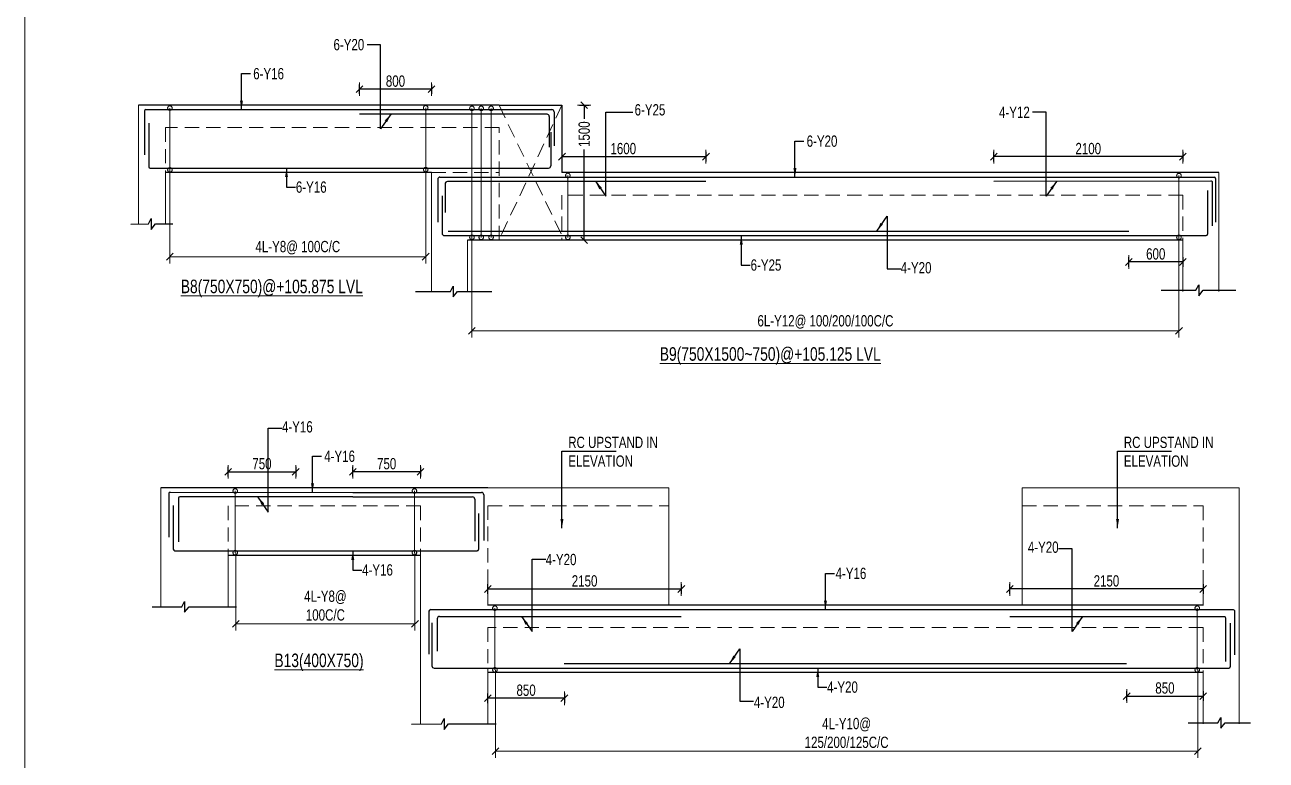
# Model space of a CAD drawing. Header units: millimetres. Extents: x 24879 to 98673, y 1890 to 33226.
# Drawn here: x 24879 to 38675, y 17175 to 25350 of the extents above; entities that cross this region are included whole.
import ezdxf

# ---------------------------------------------------------------- set-up
doc = ezdxf.new("R2010")
doc.units = ezdxf.units.MM
for name, pattern in [('CONTINOUS', [0]), ('CONTINU', [0]), ('HIDDEN', [9.525, 6.35, -3.175])]:
    doc.linetypes.add(name, pattern=pattern)
for name, color, linetype in [('-S-ARROW', 253, 'Continuous'), ('-S-DIM', 3, 'Continuous'), ('-S-MISC', 8, 'Continuous'), ('-STR-BEAM', 4, 'CONTINU'), ('-STR-REINF', 3, 'Continuous'), ('-STR-TEXT', 6, 'Continuous')]:
    doc.layers.add(name, color=color, linetype=linetype)
for name, color, linetype, lineweight in [('-S-STIRUP', 11, 'Continuous', 9), ('-STR-COLUMN', 5, 'HIDDEN', 13), ('-STR-RF-DIM', 252, 'CONTINOUS', 20), ('Elevation-1', 41, 'Continuous', 20), ('SEC TEXT', 9, 'Continuous', 18), ('SLAB LINE', 254, 'HIDDEN', 20)]:
    doc.layers.add(name, color=color, linetype=linetype, lineweight=lineweight)
doc.styles.add('BEAM-LS', font='romans.shx', dxfattribs={"width": 0.8})
doc.styles.add('EL', font='swisscl.ttf')
doc.styles.add('SOBHA', font='swisscl.ttf')
doc.styles.add('sobha.sed', font='swisscl.ttf')
doc.dimstyles.new('S-50', dxfattribs={"dimscale": 50, "dimtxt": 2.5, "dimasz": 1.25, "dimexe": 1, "dimexo": 1, "dimgap": 0.5, "dimtad": 1, "dimdec": 0, "dimrnd": 0.0005, "dimzin": 0, "dimdsep": 46, "dimtxsty": 'EL', "dimblk": 'ARCHTICK', "dimcen": 0.09, "dimdle": 1.5, "dimclrd": 251, "dimclre": 251, "dimclrt": 6, "dimadec": 0, "dimazin": 0, "dimtfac": 1, "dimtdec": 0, "dimtofl": 0, "dimtmove": 0, "dimatfit": 3, "dimfxl": 2, "dimtolj": 1, "dimtzin": 0, "dimlwd": -1, "dimlwe": -1, "dimarcsym": 0})
doc.dimstyles.new('S-DIM50', dxfattribs={"dimscale": 50, "dimtxt": 2.5, "dimasz": 1.2, "dimexe": 1.5, "dimexo": 1, "dimgap": 0.5, "dimtad": 1, "dimdec": 0, "dimdsep": 46, "dimtxsty": 'sobha.sed', "dimblk": 'OBLIQUE', "dimcen": 0, "dimdle": 0.75, "dimclrd": 8, "dimclre": 8, "dimclrt": 6, "dimazin": 2, "dimtfac": 1, "dimtdec": 0, "dimtix": 1, "dimtmove": 2, "dimatfit": 3, "dimfxl": 1, "dimtolj": 1, "dimlwd": -1, "dimlwe": 9, "dimarcsym": 0})
doc.dimstyles.new('STIRUP', dxfattribs={"dimscale": 50, "dimtxt": 2.5, "dimasz": 2.2, "dimexe": 0, "dimexo": 0, "dimgap": 0.5, "dimtad": 0, "dimdec": 0, "dimzin": 0, "dimdsep": 46, "dimtxsty": 'BEAM-LS', "dimblk": 'DOTSMALL', "dimcen": 0.09, "dimclrd": 256, "dimclre": 256, "dimclrt": 256, "dimadec": 5, "dimazin": 0, "dimtfac": 1, "dimtdec": 0, "dimtofl": 0, "dimtmove": 0, "dimatfit": 3, "dimldrblk": 'DOTSMALL', "dimfxl": 0, "dimfxlon": 1, "dimtolj": 1, "dimtzin": 0, "dimlwd": -1, "dimlwe": -1, "dimarcsym": 0})

# ---------------------------------------------------------------- blocks, each defined once
blk = doc.blocks.new('_DotSmall')
at = {"color": 0, "linetype": 'ByBlock', "const_width": 0.5}
blk.add_lwpolyline([(-0.0625, 0, 1), (0.0625, 0, 1)], format="xyb", close=True, dxfattribs=at)
blk = doc.blocks.new('*D107')
at = {"layer": '-S-STIRUP', "ltscale": 100, "transparency": 16777216}
blk.add_line((37706, 22987), (37706, 23674), dxfattribs=at)
at = {"layer": '-S-STIRUP', "linetype": 'CONTINU', "ltscale": 100, "transparency": 16777216, "xscale": 100, "yscale": 100, "zscale": 100}
for p, rotation in [((37706, 23674), 90), ((37706, 22987), 270)]:
    blk.add_blockref('_DotSmall', p, dxfattribs=dict(at, rotation=rotation))
blk = doc.blocks.new('*D108')
at = {"layer": '-S-STIRUP', "ltscale": 100, "transparency": 16777216}
blk.add_line((29848, 22987), (29848, 24421), dxfattribs=at)
at = {"layer": '-S-STIRUP', "linetype": 'CONTINU', "ltscale": 100, "transparency": 16777216, "xscale": 100, "yscale": 100, "zscale": 100}
for p, rotation in [((29848, 24421), 90), ((29848, 22987), 270)]:
    blk.add_blockref('_DotSmall', p, dxfattribs=dict(at, rotation=rotation))
blk = doc.blocks.new('_ArchTick')
at = {"color": 0, "linetype": 'ByBlock', "const_width": 0.15}
blk.add_lwpolyline([(-0.5, -0.5), (0.5, 0.5)], dxfattribs=at)
blk = doc.blocks.new('_Oblique')
at = {"color": 0, "linetype": 'ByBlock', "lineweight": -2}
for p, q in [((-0.5, -0.5), (0.5, 0.5)), ((0, 0.71), (0, -0.71))]:
    blk.add_line(p, q, dxfattribs=at)
blk = doc.blocks.new('*D109')
at = {"layer": '-STR-RF-DIM', "color": 8, "linetype": 'Continuous', "lineweight": 9, "transparency": 16777216}
for p, q in [((29848, 23068), (29848, 21872)), ((37706, 23023), (37706, 21872))]:
    blk.add_line(p, q, dxfattribs=at)
at = {"layer": '-STR-RF-DIM', "color": 8, "linetype": 'Continuous', "transparency": 16777216}
blk.add_line((29847, 21947), (37707, 21947), dxfattribs=at)
at = {"layer": '-STR-RF-DIM', "color": 8, "transparency": 16777216, "xscale": 75, "yscale": 75, "zscale": 75, "rotation": 180}
blk.add_blockref('_Oblique', (29848, 21947), dxfattribs=at)
at = {"layer": '-STR-RF-DIM', "color": 8, "transparency": 16777216, "xscale": 75, "yscale": 75, "zscale": 75}
blk.add_blockref('_Oblique', (37706, 21947), dxfattribs=at)
at = {"layer": '-STR-RF-DIM', "color": 6, "transparency": 16777216, "insert": (33777, 22047), "char_height": 125, "width": 1807.53, "attachment_point": 5, "style": 'sobha.sed'}
blk.add_mtext('\\A1;6L-Y12@ 100/200/100C/C', dxfattribs=at)
blk = doc.blocks.new('*D110')
at = {"layer": '-S-DIM', "color": 8, "linetype": 'Continuous', "transparency": 16777216}
blk.add_line((30848, 23884), (32450, 23884), dxfattribs=at)
at = {"layer": '-S-DIM', "color": 8, "linetype": 'Continuous', "lineweight": 9, "transparency": 16777216}
for p, q in [((30849, 23809), (30849, 23959)), ((32449, 23809), (32449, 23959))]:
    blk.add_line(p, q, dxfattribs=at)
at = {"layer": '-S-DIM', "color": 8, "transparency": 16777216, "xscale": 75, "yscale": 75, "zscale": 75, "rotation": 180}
blk.add_blockref('_Oblique', (30849, 23884), dxfattribs=at)
at = {"layer": '-S-DIM', "color": 8, "transparency": 16777216, "xscale": 75, "yscale": 75, "zscale": 75}
blk.add_blockref('_Oblique', (32449, 23884), dxfattribs=at)
at = {"layer": '-S-DIM', "color": 6, "transparency": 16777216, "insert": (31530, 23973), "char_height": 125, "attachment_point": 5, "style": 'sobha.sed'}
blk.add_mtext('\\A1;1600', dxfattribs=at)
blk = doc.blocks.new('*D111')
at = {"layer": '-S-DIM', "color": 8, "linetype": 'Continuous', "transparency": 16777216}
blk.add_line((37749, 23884), (35647, 23884), dxfattribs=at)
at = {"layer": '-S-DIM', "color": 8, "linetype": 'Continuous', "lineweight": 9, "transparency": 16777216}
for p, q in [((35648, 23809), (35648, 23959)), ((37748, 23809), (37748, 23959))]:
    blk.add_line(p, q, dxfattribs=at)
at = {"layer": '-S-DIM', "color": 8, "transparency": 16777216, "xscale": 75, "yscale": 75, "zscale": 75, "rotation": 180}
blk.add_blockref('_Oblique', (35648, 23884), dxfattribs=at)
at = {"layer": '-S-DIM', "color": 8, "transparency": 16777216, "xscale": 75, "yscale": 75, "zscale": 75}
blk.add_blockref('_Oblique', (37748, 23884), dxfattribs=at)
at = {"layer": '-S-DIM', "color": 6, "transparency": 16777216, "insert": (36698, 23973), "char_height": 125, "attachment_point": 5, "style": 'sobha.sed'}
blk.add_mtext('\\A1;2100', dxfattribs=at)
blk = doc.blocks.new('*D112')
at = {"layer": '-S-DIM', "color": 8, "linetype": 'Continuous', "lineweight": 9, "transparency": 16777216}
for p, q in [((37148, 22788), (37148, 22638)), ((37748, 22788), (37748, 22638))]:
    blk.add_line(p, q, dxfattribs=at)
at = {"layer": '-S-DIM', "color": 8, "linetype": 'Continuous', "transparency": 16777216}
blk.add_line((37749, 22713), (37147, 22713), dxfattribs=at)
at = {"layer": '-S-DIM', "color": 8, "transparency": 16777216, "xscale": 75, "yscale": 75, "zscale": 75, "rotation": 180}
blk.add_blockref('_Oblique', (37148, 22713), dxfattribs=at)
at = {"layer": '-S-DIM', "color": 8, "transparency": 16777216, "xscale": 75, "yscale": 75, "zscale": 75}
blk.add_blockref('_Oblique', (37748, 22713), dxfattribs=at)
at = {"layer": '-S-DIM', "color": 6, "transparency": 16777216, "insert": (37448, 22802), "char_height": 125, "attachment_point": 5, "style": 'sobha.sed'}
blk.add_mtext('\\A1;600', dxfattribs=at)
blk = doc.blocks.new('*D113')
at = {"layer": '-S-STIRUP', "ltscale": 100, "transparency": 16777216}
blk.add_line((29334, 23740), (29334, 24427), dxfattribs=at)
at = {"layer": '-S-STIRUP', "linetype": 'CONTINU', "ltscale": 100, "transparency": 16777216, "xscale": 100, "yscale": 100, "zscale": 100}
for p, rotation in [((29334, 24427), 90), ((29334, 23740), 270)]:
    blk.add_blockref('_DotSmall', p, dxfattribs=dict(at, rotation=rotation))
blk = doc.blocks.new('*D114')
at = {"layer": '-S-STIRUP', "ltscale": 100, "transparency": 16777216}
blk.add_line((26491, 23737), (26491, 24424), dxfattribs=at)
at = {"layer": '-S-STIRUP', "linetype": 'CONTINU', "ltscale": 100, "transparency": 16777216, "xscale": 100, "yscale": 100, "zscale": 100}
for p, rotation in [((26491, 24424), 90), ((26491, 23737), 270)]:
    blk.add_blockref('_DotSmall', p, dxfattribs=dict(at, rotation=rotation))
blk = doc.blocks.new('*D115')
at = {"layer": '-STR-RF-DIM', "color": 8, "linetype": 'Continuous', "lineweight": 9, "transparency": 16777216}
for p, q in [((26491, 23818), (26491, 22697)), ((29334, 23773), (29334, 22697))]:
    blk.add_line(p, q, dxfattribs=at)
at = {"layer": '-STR-RF-DIM', "color": 8, "linetype": 'Continuous', "transparency": 16777216}
blk.add_line((26491, 22772), (29335, 22772), dxfattribs=at)
at = {"layer": '-STR-RF-DIM', "color": 8, "transparency": 16777216, "xscale": 75, "yscale": 75, "zscale": 75, "rotation": 180}
blk.add_blockref('_Oblique', (26491, 22772), dxfattribs=at)
at = {"layer": '-STR-RF-DIM', "color": 8, "transparency": 16777216, "xscale": 75, "yscale": 75, "zscale": 75}
blk.add_blockref('_Oblique', (29334, 22772), dxfattribs=at)
at = {"layer": '-STR-RF-DIM', "color": 6, "transparency": 16777216, "insert": (27913, 22872), "char_height": 125, "width": 1201.25, "attachment_point": 5, "style": 'sobha.sed'}
blk.add_mtext('\\A1;4L-Y8@ 100C/C', dxfattribs=at)
blk = doc.blocks.new('*D116')
at = {"layer": '-S-DIM', "color": 8, "linetype": 'Continuous', "lineweight": 9, "transparency": 16777216}
for p, q in [((28598, 24559), (28598, 24709)), ((29398, 24559), (29398, 24709))]:
    blk.add_line(p, q, dxfattribs=at)
at = {"layer": '-S-DIM', "color": 8, "linetype": 'Continuous', "transparency": 16777216}
blk.add_line((29399, 24634), (28597, 24634), dxfattribs=at)
at = {"layer": '-S-DIM', "color": 8, "transparency": 16777216, "xscale": 75, "yscale": 75, "zscale": 75, "rotation": 180}
blk.add_blockref('_Oblique', (28598, 24634), dxfattribs=at)
at = {"layer": '-S-DIM', "color": 8, "transparency": 16777216, "xscale": 75, "yscale": 75, "zscale": 75}
blk.add_blockref('_Oblique', (29398, 24634), dxfattribs=at)
at = {"layer": '-S-DIM', "color": 6, "transparency": 16777216, "insert": (28998, 24723), "char_height": 125, "attachment_point": 5, "style": 'sobha.sed'}
blk.add_mtext('\\A1;800', dxfattribs=at)
blk = doc.blocks.new('*D78')
at = {"layer": '-S-STIRUP', "ltscale": 100, "transparency": 16777216}
blk.add_line((29951, 22987), (29951, 24421), dxfattribs=at)
at = {"layer": '-S-STIRUP', "linetype": 'CONTINU', "ltscale": 100, "transparency": 16777216, "xscale": 100, "yscale": 100, "zscale": 100}
for p, rotation in [((29951, 24421), 90), ((29951, 22987), 270)]:
    blk.add_blockref('_DotSmall', p, dxfattribs=dict(at, rotation=rotation))
blk = doc.blocks.new('*D79')
at = {"layer": '-S-STIRUP', "ltscale": 100, "transparency": 16777216}
blk.add_line((30061, 22987), (30061, 24421), dxfattribs=at)
at = {"layer": '-S-STIRUP', "linetype": 'CONTINU', "ltscale": 100, "transparency": 16777216, "xscale": 100, "yscale": 100, "zscale": 100}
for p, rotation in [((30061, 24421), 90), ((30061, 22987), 270)]:
    blk.add_blockref('_DotSmall', p, dxfattribs=dict(at, rotation=rotation))
blk = doc.blocks.new('*D80')
at = {"layer": '-S-STIRUP', "ltscale": 100, "transparency": 16777216}
blk.add_line((30914, 22987), (30914, 23675), dxfattribs=at)
at = {"layer": '-S-STIRUP', "linetype": 'CONTINU', "ltscale": 100, "transparency": 16777216, "xscale": 100, "yscale": 100, "zscale": 100}
for p, rotation in [((30914, 23675), 90), ((30914, 22987), 270)]:
    blk.add_blockref('_DotSmall', p, dxfattribs=dict(at, rotation=rotation))
blk = doc.blocks.new('*D81')
at = {"layer": '-S-DIM', "color": 8, "linetype": 'Continuous', "lineweight": 9, "transparency": 16777216}
for p, q in [((31021, 24457), (31171, 24457)), ((31021, 22957), (31171, 22957))]:
    blk.add_line(p, q, dxfattribs=at)
at = {"layer": '-S-DIM', "color": 8, "linetype": 'Continuous', "transparency": 16777216}
for p, q in [((31096, 24457), (31096, 24306)), ((31096, 22956), (31096, 23962))]:
    blk.add_line(p, q, dxfattribs=at)
at = {"layer": '-S-DIM', "color": 8, "transparency": 16777216, "xscale": 75, "yscale": 75, "zscale": 75}
for p, rotation in [((31096, 24457), 90), ((31096, 22957), 270)]:
    blk.add_blockref('_Oblique', p, dxfattribs=dict(at, rotation=rotation))
at = {"layer": '-S-DIM', "color": 6, "transparency": 16777216, "insert": (31096, 24134), "char_height": 125, "attachment_point": 5, "rotation": 90, "style": 'sobha.sed'}
blk.add_mtext('\\A1;1500', dxfattribs=at)
blk = doc.blocks.new('*D96')
at = {"layer": '-S-STIRUP', "ltscale": 100, "transparency": 16777216}
blk.add_line((29209, 19481), (29209, 20168), dxfattribs=at)
at = {"layer": '-S-STIRUP', "linetype": 'CONTINU', "ltscale": 100, "transparency": 16777216, "xscale": 100, "yscale": 100, "zscale": 100}
for p, rotation in [((29209, 20168), 90), ((29209, 19481), 270)]:
    blk.add_blockref('_DotSmall', p, dxfattribs=dict(at, rotation=rotation))
blk = doc.blocks.new('*D97')
at = {"layer": '-S-STIRUP', "ltscale": 100, "transparency": 16777216}
blk.add_line((27217, 19481), (27217, 20168), dxfattribs=at)
at = {"layer": '-S-STIRUP', "linetype": 'CONTINU', "ltscale": 100, "transparency": 16777216, "xscale": 100, "yscale": 100, "zscale": 100}
for p, rotation in [((27217, 20168), 90), ((27217, 19481), 270)]:
    blk.add_blockref('_DotSmall', p, dxfattribs=dict(at, rotation=rotation))
blk = doc.blocks.new('*D98')
at = {"layer": '-STR-RF-DIM', "color": 8, "linetype": 'Continuous', "lineweight": 9, "transparency": 16777216}
for p, q in [((27223, 19481), (27223, 18617)), ((29215, 19481), (29215, 18617))]:
    blk.add_line(p, q, dxfattribs=at)
at = {"layer": '-STR-RF-DIM', "color": 8, "linetype": 'Continuous', "transparency": 16777216}
blk.add_line((27222, 18692), (29216, 18692), dxfattribs=at)
at = {"layer": '-STR-RF-DIM', "color": 8, "transparency": 16777216, "xscale": 75, "yscale": 75, "zscale": 75, "rotation": 180}
blk.add_blockref('_Oblique', (27223, 18692), dxfattribs=at)
at = {"layer": '-STR-RF-DIM', "color": 8, "transparency": 16777216, "xscale": 75, "yscale": 75, "zscale": 75}
blk.add_blockref('_Oblique', (29215, 18692), dxfattribs=at)
at = {"layer": '-STR-RF-DIM', "color": 6, "transparency": 16777216, "insert": (28219, 18893), "char_height": 125, "attachment_point": 5, "style": 'sobha.sed'}
blk.add_mtext('\\A1;4L-Y8@\\P100C/C', dxfattribs=at)
blk = doc.blocks.new('*D99')
at = {"layer": '-S-DIM', "color": 8, "linetype": 'Continuous', "lineweight": 9, "transparency": 16777216}
for p, q in [((27139, 20306), (27139, 20456)), ((27889, 20306), (27889, 20456))]:
    blk.add_line(p, q, dxfattribs=at)
at = {"layer": '-S-DIM', "color": 8, "linetype": 'Continuous', "transparency": 16777216}
blk.add_line((27138, 20381), (27890, 20381), dxfattribs=at)
at = {"layer": '-S-DIM', "color": 8, "transparency": 16777216, "xscale": 75, "yscale": 75, "zscale": 75, "rotation": 180}
blk.add_blockref('_Oblique', (27139, 20381), dxfattribs=at)
at = {"layer": '-S-DIM', "color": 8, "transparency": 16777216, "xscale": 75, "yscale": 75, "zscale": 75}
blk.add_blockref('_Oblique', (27889, 20381), dxfattribs=at)
at = {"layer": '-S-DIM', "color": 6, "transparency": 16777216, "insert": (27514, 20470), "char_height": 125, "attachment_point": 5, "style": 'sobha.sed'}
blk.add_mtext('\\A1;750', dxfattribs=at)
blk = doc.blocks.new('*D100')
at = {"layer": '-S-DIM', "color": 8, "linetype": 'Continuous', "lineweight": 9, "transparency": 16777216}
for p, q in [((28525, 20306), (28525, 20456)), ((29275, 20306), (29275, 20456))]:
    blk.add_line(p, q, dxfattribs=at)
at = {"layer": '-S-DIM', "color": 8, "linetype": 'Continuous', "transparency": 16777216}
blk.add_line((29276, 20381), (28524, 20381), dxfattribs=at)
at = {"layer": '-S-DIM', "color": 8, "transparency": 16777216, "xscale": 75, "yscale": 75, "zscale": 75, "rotation": 180}
blk.add_blockref('_Oblique', (28525, 20381), dxfattribs=at)
at = {"layer": '-S-DIM', "color": 8, "transparency": 16777216, "xscale": 75, "yscale": 75, "zscale": 75}
blk.add_blockref('_Oblique', (29275, 20381), dxfattribs=at)
at = {"layer": '-S-DIM', "color": 6, "transparency": 16777216, "insert": (28900, 20470), "char_height": 125, "attachment_point": 5, "style": 'sobha.sed'}
blk.add_mtext('\\A1;750', dxfattribs=at)
blk = doc.blocks.new('*D117')
at = {"layer": '-S-STIRUP', "ltscale": 100, "transparency": 16777216}
blk.add_line((37909, 18179), (37909, 18865), dxfattribs=at)
at = {"layer": '-S-STIRUP', "linetype": 'CONTINU', "ltscale": 100, "transparency": 16777216, "xscale": 100, "yscale": 100, "zscale": 100}
for p, rotation in [((37909, 18865), 90), ((37909, 18179), 270)]:
    blk.add_blockref('_DotSmall', p, dxfattribs=dict(at, rotation=rotation))
blk = doc.blocks.new('*D118')
at = {"layer": '-S-STIRUP', "ltscale": 100, "transparency": 16777216}
blk.add_line((30103, 18179), (30103, 18865), dxfattribs=at)
at = {"layer": '-S-STIRUP', "linetype": 'CONTINU', "ltscale": 100, "transparency": 16777216, "xscale": 100, "yscale": 100, "zscale": 100}
for p, rotation in [((30103, 18865), 90), ((30103, 18179), 270)]:
    blk.add_blockref('_DotSmall', p, dxfattribs=dict(at, rotation=rotation))
blk = doc.blocks.new('*D119')
at = {"layer": '-STR-RF-DIM', "color": 8, "linetype": 'Continuous', "lineweight": 9, "transparency": 16777216}
for p, q in [((30109, 18178), (30109, 17201)), ((37915, 18179), (37915, 17201))]:
    blk.add_line(p, q, dxfattribs=at)
at = {"layer": '-STR-RF-DIM', "color": 8, "linetype": 'Continuous', "transparency": 16777216}
blk.add_line((30108, 17276), (37916, 17276), dxfattribs=at)
at = {"layer": '-STR-RF-DIM', "color": 8, "transparency": 16777216, "xscale": 75, "yscale": 75, "zscale": 75, "rotation": 180}
blk.add_blockref('_Oblique', (30109, 17276), dxfattribs=at)
at = {"layer": '-STR-RF-DIM', "color": 8, "transparency": 16777216, "xscale": 75, "yscale": 75, "zscale": 75}
blk.add_blockref('_Oblique', (37915, 17276), dxfattribs=at)
at = {"layer": '-STR-RF-DIM', "color": 6, "transparency": 16777216, "insert": (34012, 17477), "char_height": 125, "attachment_point": 5, "style": 'sobha.sed'}
blk.add_mtext('\\A1;4L-Y10@\\P125/200/125C/C', dxfattribs=at)
blk = doc.blocks.new('*D120')
at = {"layer": '-S-DIM', "color": 8, "linetype": 'Continuous', "transparency": 16777216}
blk.add_line((30024, 19078), (32176, 19078), dxfattribs=at)
at = {"layer": '-S-DIM', "color": 8, "linetype": 'Continuous', "lineweight": 9, "transparency": 16777216}
for p, q in [((30025, 19003), (30025, 19153)), ((32175, 19003), (32175, 19153))]:
    blk.add_line(p, q, dxfattribs=at)
at = {"layer": '-S-DIM', "color": 8, "transparency": 16777216, "xscale": 75, "yscale": 75, "zscale": 75, "rotation": 180}
blk.add_blockref('_Oblique', (30025, 19078), dxfattribs=at)
at = {"layer": '-S-DIM', "color": 8, "transparency": 16777216, "xscale": 75, "yscale": 75, "zscale": 75}
blk.add_blockref('_Oblique', (32175, 19078), dxfattribs=at)
at = {"layer": '-S-DIM', "color": 6, "transparency": 16777216, "insert": (31100, 19167), "char_height": 125, "attachment_point": 5, "style": 'sobha.sed'}
blk.add_mtext('\\A1;2150', dxfattribs=at)
blk = doc.blocks.new('*D121')
at = {"layer": '-S-DIM', "color": 8, "linetype": 'Continuous', "lineweight": 9, "transparency": 16777216}
for p, q in [((37125, 17963), (37125, 17813)), ((37975, 17963), (37975, 17813))]:
    blk.add_line(p, q, dxfattribs=at)
at = {"layer": '-S-DIM', "color": 8, "linetype": 'Continuous', "transparency": 16777216}
blk.add_line((37124, 17888), (37975, 17888), dxfattribs=at)
at = {"layer": '-S-DIM', "color": 8, "transparency": 16777216, "xscale": 75, "yscale": 75, "zscale": 75, "rotation": 180}
blk.add_blockref('_Oblique', (37125, 17888), dxfattribs=at)
at = {"layer": '-S-DIM', "color": 8, "transparency": 16777216, "xscale": 75, "yscale": 75, "zscale": 75}
blk.add_blockref('_Oblique', (37975, 17888), dxfattribs=at)
at = {"layer": '-S-DIM', "color": 6, "transparency": 16777216, "insert": (37550, 17977), "char_height": 125, "attachment_point": 5, "style": 'sobha.sed'}
blk.add_mtext('\\A1;850', dxfattribs=at)
blk = doc.blocks.new('*D122')
at = {"layer": '-S-DIM', "color": 8, "linetype": 'Continuous', "transparency": 16777216}
blk.add_line((37975, 19078), (35824, 19078), dxfattribs=at)
at = {"layer": '-S-DIM', "color": 8, "linetype": 'Continuous', "lineweight": 9, "transparency": 16777216}
for p, q in [((35825, 19003), (35825, 19153)), ((37975, 19003), (37975, 19153))]:
    blk.add_line(p, q, dxfattribs=at)
at = {"layer": '-S-DIM', "color": 8, "transparency": 16777216, "xscale": 75, "yscale": 75, "zscale": 75, "rotation": 180}
blk.add_blockref('_Oblique', (35825, 19078), dxfattribs=at)
at = {"layer": '-S-DIM', "color": 8, "transparency": 16777216, "xscale": 75, "yscale": 75, "zscale": 75}
blk.add_blockref('_Oblique', (37975, 19078), dxfattribs=at)
at = {"layer": '-S-DIM', "color": 6, "transparency": 16777216, "insert": (36900, 19167), "char_height": 125, "attachment_point": 5, "style": 'sobha.sed'}
blk.add_mtext('\\A1;2150', dxfattribs=at)
blk = doc.blocks.new('*D123')
at = {"layer": '-S-DIM', "color": 8, "linetype": 'Continuous', "lineweight": 9, "transparency": 16777216}
for p, q in [((30025, 17938), (30025, 17788)), ((30875, 17938), (30875, 17788))]:
    blk.add_line(p, q, dxfattribs=at)
at = {"layer": '-S-DIM', "color": 8, "linetype": 'Continuous', "transparency": 16777216}
blk.add_line((30876, 17863), (30024, 17863), dxfattribs=at)
at = {"layer": '-S-DIM', "color": 8, "transparency": 16777216, "xscale": 75, "yscale": 75, "zscale": 75, "rotation": 180}
blk.add_blockref('_Oblique', (30025, 17863), dxfattribs=at)
at = {"layer": '-S-DIM', "color": 8, "transparency": 16777216, "xscale": 75, "yscale": 75, "zscale": 75}
blk.add_blockref('_Oblique', (30875, 17863), dxfattribs=at)
at = {"layer": '-S-DIM', "color": 6, "transparency": 16777216, "insert": (30450, 17952), "char_height": 125, "attachment_point": 5, "style": 'sobha.sed'}
blk.add_mtext('\\A1;850', dxfattribs=at)
blk = doc.blocks.new('A$Ccd2fb86f')
at = {"layer": 'Elevation-1', "color": 6, "ltscale": 20}
blk.add_lwpolyline([(0, 545.01), (670.34, 545.01), (670.34, 0), (0, 0)], close=True, dxfattribs=at)

msp = doc.modelspace()

# ---------------------------------------------------------------- linework, layer by layer
at = {"layer": '-S-MISC', "linetype": 'ByBlock', "ltscale": 1000, "elevation": 0}
for points in [[(26057.9, 23134.9), (26252, 23135.8), (26282.8, 23195.5), (26282.8, 23075.3), (26332.7, 23135.8), (26521.9, 23135.8)], [(29220.2, 22384), (29608.4, 22385.8), (29639.3, 22445.5), (29639.3, 22325.3), (29689.1, 22385.8), (30067.5, 22385.8)], [(37508.7, 22398.4), (37894.3, 22399), (37925.2, 22458.6), (37925.2, 22338.5), (37975, 22399), (38338.1, 22399)], [(26292.1, 18879.7), (26622.7, 18880.3), (26653.6, 18939.9), (26653.6, 18819.8), (26703.5, 18880.3), (27229.7, 18880.3)], [(29177.8, 17577), (29508.4, 17577.6), (29539.3, 17637.2), (29539.3, 17517.1), (29589.2, 17577.6), (30115.4, 17577.6)], [(37808.2, 17590.1), (38138.8, 17590.7), (38169.7, 17650.4), (38169.7, 17530.2), (38219.5, 17590.7), (38499.9, 17590.7)]]:
    msp.add_lwpolyline(points, dxfattribs=at)
at = {"layer": '-STR-BEAM'}
for p, q in [((30148.8, 24456.7, 0), (26141.8, 24456.7, 0)), ((30148.8, 24456.7, 0), (30848.8, 24456.7, 0)), ((30848.8, 24456.7, 0), (30848.8, 23706.7, 0)), ((30848.8, 23747.4, 0), (30848.8, 23706.7, 0)), ((29397.9, 23706.7, 0), (26441.4, 23706.7, 0)), ((29397.9, 23706.7, 0), (29197.9, 23706.7, 0)), ((38147.9, 23706.7, 0), (30848.8, 23706.7, 0)), ((37747.9, 22956.7, 0), (29797.9, 22956.7, 0)), ((30024.8, 20201.2, 0), (26389.1, 20201.2, 0)), ((29274.8, 19451.2, 0), (27139.1, 19451.2, 0)), ((32236.8, 18898.5, 0), (30024.8, 18898.5, 0)), ((36162.8, 18898.5, 0), (32236.8, 18898.5, 0)), ((37974.6, 18898.5, 0), (36162.8, 18898.5, 0)), ((37974.6, 18151.2, 0), (30024.8, 18151.2, 0))]:
    msp.add_line(p, q, dxfattribs=at)
at = {"layer": '-STR-COLUMN', "linetype": 'Continuous', "ltscale": 10}
for p, q in [((26141.8, 24456.7, 0), (26141.8, 23135.8, 0)), ((26441.4, 23706.7, 0), (26441.4, 23135.8, 0)), ((29397.9, 23706.7, 0), (29397.9, 22385.8, 0)), ((38147.9, 22385.8, 0), (38147.9, 23706.7, 0)), ((29797.9, 22956.7, 0), (29797.9, 22385.8, 0)), ((37747.9, 22956.7, 0), (37747.9, 22385.8, 0)), ((30024.8, 20201.2, 0), (32035.8, 20201.2, 0)), ((32035.8, 18898.5, 0), (32035.8, 20201.2, 0)), ((35963.6, 18898.5, 0), (35963.6, 20201.2, 0)), ((35963.6, 20201.2, 0), (38374.8, 20201.2, 0)), ((38374.8, 18898.5, 0), (38374.8, 20201.2, 0)), ((38374.8, 20201.2, 0), (38374.8, 18898.5, 0)), ((26389.1, 18883, 0), (26389.1, 19453.9, 0)), ((27139.1, 18880.3, 0), (27139.1, 19451.2, 0)), ((29274.8, 18880.3, 0), (29274.8, 19451.2, 0)), ((38374.8, 17577.6, 0), (38374.8, 18898.5, 0)), ((30024.8, 17577.6, 0), (30024.8, 18148.5, 0)), ((37974.6, 17577.6, 0), (37974.6, 18148.5, 0))]:
    msp.add_line(p, q, dxfattribs=at)
at = {"layer": '-STR-COLUMN', "linetype": 'Continuous', "ltscale": 10, "elevation": 0}
for points in [[(26389.1, 19453.9), (26389.1, 20201.2)], [(29274.8, 17574.5), (29274.8, 18880.3)], [(37974.6, 18895.8), (37974.6, 18898.5)]]:
    msp.add_lwpolyline(points, dxfattribs=at)
at = {"layer": '-STR-REINF', "ltscale": 10}
for p, q in [((26207.5, 24391.7, 0), (26207.5, 23906.1, 0)), ((26222.5, 24406.7, 0), (29463.6, 24406.7, 0)), ((30682.7, 24356.3, 0), (28597.9, 24356.3, 0)), ((29463.6, 24406.7, 0), (30735.9, 24406.7, 0)), ((30707.7, 24331.3, 0), (30707.7, 23990.1, 0)), ((30760.9, 24381.7, 0), (30760.9, 24002.5, 0)), ((26257.5, 24257.4, 0), (26257.5, 23771.7, 0)), ((30724.3, 24157, 0), (30724.3, 23781.7, 0)), ((26272.5, 23756.7, 0), (30699.3, 23756.7, 0)), ((29467.2, 23631.7, 0), (29467.2, 23156.6, 0)), ((29492.2, 23656.7, 0), (32449.3, 23656.7, 0)), ((32449.3, 23606.3, 0), (29574.9, 23606.3, 0)), ((32449.3, 23656.7, 0), (38097.9, 23656.7, 0)), ((35647.5, 23609.7, 0), (38059.5, 23616.3, 0)), ((38112.8, 23641.7, 0), (38112.8, 23156.1, 0)), ((29549.9, 23581.3, 0), (29549.9, 23264.3, 0)), ((38022.3, 23507.4, 0), (38022.3, 23021.7, 0)), ((29515.5, 23447.2, 0), (29515.5, 23031.7, 0)), ((29584.6, 23056.6, 0), (37147.9, 23056.6, 0)), ((29540.5, 23006.7, 0), (38007.3, 23006.7, 0)), ((28524.9, 20152.3, 0), (29954.2, 20151.2, 0)), ((26478.7, 20138.9, 0), (26478.7, 19653.2, 0)), ((26584.8, 20088.9, 0), (26584.8, 19603.2, 0)), ((28524.9, 20101.2, 0), (29853.8, 20101.2, 0)), ((29878.8, 20076.2, 0), (29878.8, 19610.7, 0)), ((29979.2, 20126.2), (29979.2, 19618.7)), ((26528.7, 20004.6, 0), (26528.7, 19518.9, 0)), ((29920.5, 19917.7), (29920.5, 19518.1)), ((26543.7, 19503.9, 0), (27023.6, 19503.9, 0)), ((27023.6, 19503.9, 0), (29905.5, 19503.1, 0)), ((29367.1, 18823.5), (29367.1, 18353.5)), ((29392.1, 18848.5, 0), (32180.9, 18848.5, 0)), ((29488.1, 18772.6, 0), (32175, 18772.6, 0)), ((29403.8, 18701.9), (29403.8, 18224.2)), ((29463.1, 18747.6), (29463.1, 18387.2)), ((38274.3, 18699.1, 0), (38274.3, 18213.5, 0)), ((30874.8, 18248.4, 0), (37124.6, 18248.4, 0)), ((29428.8, 18199.2, 0), (38259.3, 18198.5, 0))]:
    msp.add_line(p, q, dxfattribs=at)
at = {"layer": '-STR-REINF', "ltscale": 10, "elevation": 0}
for points in [[(38059.4, 23616.3, -0.4142136), (38074.4, 23601.3), (38074.4, 23115.6)], [(35824.7, 18772.6), (38207.3, 18772.6, -0.4142136), (38222.3, 18757.6), (38222.3, 18272)], [(38309.8, 18848.5, -0.4142136), (38324.8, 18833.5), (38324.8, 18347.8)]]:
    msp.add_lwpolyline(points, format="xyb", dxfattribs=at)
at = {"layer": '-STR-REINF', "ltscale": 10}
for points in [[(26492.5, 20153.9, 0), (28524.9, 20152.3, 0)], [(28524.9, 20101.2, 0), (26973.6, 20103.9, 0), (26599.8, 20103.9, 0)], [(32180.9, 18848.5, 0), (35826.7, 18848.5, 0)], [(35826.7, 18848.5, 0), (38309.9, 18848.5, 0)]]:
    msp.add_polyline3d(points, dxfattribs=at)
for centre, radius, start, end in [((26222.5, 24391.7, 0), 15, 90, 180), ((26272.5, 23771.7, 0), 15, 180, 270), ((29574.9, 23581.3, 0), 25, 90, 180), ((38097.8, 23641.7, 0), 15, 0, 90), ((38007.3, 23021.7, 0), 15, 270, 0), ((26493.7, 20138.9, 0), 15, 90, 180), ((26599.8, 20088.9, 0), 15, 90, 180), ((26543.7, 19518.9, 0), 15, 180, 270), ((29392.1, 18823.5, 0), 25, 90, 180), ((29428.8, 18224.2, 0), 25, 180, 269.99504), ((38259.3, 18213.5, 0), 15, 270, 0)]:
    msp.add_arc(centre, radius, start, end, dxfattribs=at)
at = {"layer": '-STR-REINF', "ltscale": 10, "extrusion": (7.68583e-09, 0, 1)}
msp.add_arc((30682.7, 24331.3, 0), 25, 0, 90, dxfattribs=at)
at = {"layer": '-STR-REINF', "ltscale": 10, "extrusion": (1.56964e-09, 0, 1)}
msp.add_arc((30735.9, 24381.7, 0), 25, 0, 90, dxfattribs=at)
at = {"layer": '-STR-REINF', "ltscale": 10, "extrusion": (-1.31188e-09, -1.76792e-08, 1)}
msp.add_arc((30699.3, 23781.7, 0), 25, 270, 0, dxfattribs=at)
at = {"layer": '-STR-REINF', "ltscale": 10, "extrusion": (-4.20208e-07, 0, 1)}
msp.add_arc((29492.2, 23631.7, 0), 25, 90, 180, dxfattribs=at)
at = {"layer": '-STR-REINF', "ltscale": 10, "extrusion": (3.41605e-08, 0, 1)}
msp.add_arc((29540.5, 23031.7, 0), 25, 180, 270, dxfattribs=at)
at = {"layer": '-STR-REINF', "ltscale": 10, "extrusion": (-1.61385e-08, 0, 1)}
msp.add_arc((29954.2, 20126.2, 0), 25, 0, 89.95721, dxfattribs=at)
at = {"layer": '-STR-REINF', "ltscale": 10, "extrusion": (1.2765e-07, 0, 1)}
msp.add_arc((29853.8, 20076.2, 0), 25, 0, 90, dxfattribs=at)
at = {"layer": '-STR-REINF', "ltscale": 10, "extrusion": (-2.31246e-09, 0, 1)}
msp.add_arc((29905.5, 19518.1, 0), 15, 269.98453, 0, dxfattribs=at)
at = {"layer": '-STR-REINF', "ltscale": 10, "extrusion": (2.1591e-09, 0, 1)}
msp.add_arc((29488.1, 18747.6, 0), 25, 90, 180, dxfattribs=at)
at = {"layer": 'SLAB LINE', "linetype": 'HIDDEN', "ltscale": 25}
for p, q in [((30148.8, 24506.7, 0), (30148.8, 24506.7, 0)), ((30148.8, 24456.7, 0), (30848.8, 23006.7, 0)), ((30848.8, 24456.7, 0), (30148.8, 22956.7, 0)), ((30148.8, 24206.7, 0), (26441.4, 24206.7, 0)), ((26441.4, 24206.7, 0), (26441.4, 23706.7, 0)), ((30148.8, 22956.7, 0), (30148.8, 24206.7, 0)), ((37747.9, 23456.7, 0), (30848.8, 23456.7, 0)), ((30848.8, 23456.7, 0), (30848.8, 22956.7, 0)), ((37747.9, 23456.7, 0), (37747.9, 22956.7, 0)), ((30848.8, 22956.7, 0), (30148.8, 22956.7, 0)), ((29274.8, 20001.2, 0), (27139.1, 20001.2, 0)), ((27139.1, 20001.2, 0), (27139.1, 19451.2, 0)), ((29274.8, 20001.2, 0), (29274.8, 19451.2, 0)), ((30024.8, 18895.8, 0), (30024.8, 20001.2, 0)), ((30024.8, 18898.5, 0), (30024.8, 20001.2, 0)), ((30024.8, 20001.2, 0), (32035.8, 20001.2, 0)), ((35963.6, 20001.2, 0), (37974.6, 20001.2, 0)), ((37974.6, 20001.2, 0), (37974.6, 18898.5, 0)), ((37974.6, 18648.5, 0), (30024.8, 18648.5, 0)), ((30024.8, 18648.5, 0), (30024.8, 18148.5, 0)), ((37974.6, 18648.5, 0), (37974.6, 18148.5, 0)), ((30024.8, 18199.2, 0), (30024.8, 18148.5, 0))]:
    msp.add_line(p, q, dxfattribs=at)
at = {"layer": 'SLAB LINE', "linetype": 'HIDDEN', "ltscale": 25, "elevation": 0}
msp.add_lwpolyline([(29397.9, 23706.7), (30148.8, 23706.7)], dxfattribs=at)

# ---------------------------------------------------------------- block references
at = {"layer": 'Elevation-1', "color": 6, "ltscale": 20, "xscale": 50, "yscale": 50, "zscale": 50}
msp.add_blockref('A$Ccd2fb86f', (24878.6, 5533.7), dxfattribs=at)

# ---------------------------------------------------------------- texts
at = {"layer": '-STR-TEXT', "color": 6, "char_height": 125, "style": 'SOBHA'}
for s, insert, attachment_point in [('\\A1;6-Y20', (28651.2, 25064.8, 178586.6), 9), ('\\A1;6-Y16', (27417.1, 24869.2, 0), 1), ('\\A1;6-Y25', (31655.7, 24340.7, 178586.6), 7), ('\\A1;4-Y12', (36048, 24314.8, 178586.6), 9), ('\\A1;6-Y20', (33568, 24119.2, 0), 1), ('\\A1;4-Y16', (28206.3, 20616.4, 0), 1), ('\\A1;4-Y16', (33889.3, 19313.7, 0), 1)]:
    msp.add_mtext(s, dxfattribs=dict(at, insert=insert, attachment_point=attachment_point))
for s, insert, width, attachment_point in [('\\A1;6-Y16', (27891, 23481.4, 0), 281.386, 7), ('\\A1;6-Y25', (32945.3, 22614.9, 0), 281.386, 7), ('\\A1;4-Y20', (34613.3, 22585, 178586.6), 281.386, 7), ('\\A1;4-Y16', (27736.2, 20943.1, 178586.6), 281.386, 1), ('\\A1;RC UPSTAND IN ELEVATION', (30918.1, 20435.3, 0), 1346.519, 7), ('\\A1;RC UPSTAND IN ELEVATION', (37093.3, 20435.3, 0), 1346.519, 7), ('\\A1;4-Y20', (36368.5, 19605.1, 178586.6), 281.386, 3), ('\\A1;4-Y20', (30667.5, 19468.2, 0), 184.726, 1), ('\\A1;4-Y16', (28627.4, 19225.9, 0), 281.386, 7), ('\\A1;4-Y20', (33795.7, 17923.2, 0), 281.386, 7), ('\\A1;4-Y20', (32981.6, 17753.8, 178586.6), 281.386, 7)]:
    msp.add_mtext(s, dxfattribs=dict(at, insert=insert, width=width, attachment_point=attachment_point))
at = {"layer": 'SEC TEXT', "color": 1, "linetype": 'ByBlock', "style": 'sobha.sed'}
for s, p in [('%%UB8(750X750)@+105.875 LVL', (26611.6, 22366.4, 0)), ('%%UB9(750X1500~750)@+105.125 LVL', (31935.5, 21615.7, 0)), ('%%UB13(400X750)', (27652.2, 18209.9, 0))]:
    msp.add_text(s, height=150, rotation=359.98928, dxfattribs=at).set_placement(p)

# ---------------------------------------------------------------- dimensions: what is measured, and where the dimension line sits
at = {"layer": '-S-DIM'}
for base, p1, p2, picture, middle in [((28597.9, 24633.7, 0), (29397.9, 24456.7, 0), (28597.9, 24356.3, 0), '*D116', (28997.9, 24722.7, 0)), ((35648, 23883.7, 0), (37747.9, 23706.7, 0), (35648, 23593.2, 0), '*D111', (36697.9, 23972.7, 0)), ((37974.6, 17888.4, 0), (37124.6, 18248.4, 0), (37974.6, 18148.5, 0), '*D121', (37549.6, 17977.4, 0))]:
    dim = msp.add_linear_dim(base=base, p1=p1, p2=p2, angle=180, dimstyle='S-DIM50', override={"dimscale": 1, "dimtxt": 125, "dimasz": 75, "dimexe": 75, "dimexo": 0, "dimgap": 25, "dimblk1": 'Oblique', "dimblk2": 'Oblique', "dimsah": 1, "dimcen": 4.5, "dimfxl": 75, "dimfxlon": 1}, dxfattribs=at)
    dim.commit()
    dim.dimension.update_dxf_attribs({"geometry": picture, "text_midpoint": middle})
dim = msp.add_linear_dim(base=(31095.9, 22956.7), p1=(30848.8, 24456.7, 0), p2=(30848.8, 22956.7, 0), angle=90, dimstyle='S-DIM50', override={"dimscale": 1, "dimtxt": 125, "dimasz": 75, "dimexe": 75, "dimexo": 0, "dimgap": 25, "dimblk1": 'Oblique', "dimblk2": 'Oblique', "dimsah": 1, "dimcen": 4.5, "dimfxl": 75, "dimfxlon": 1}, dxfattribs=at)
dim.commit()
dim.dimension.update_dxf_attribs({"geometry": '*D81', "text_midpoint": (31095.9, 24133.7), "dimtype": 160})
dim = msp.add_linear_dim(base=(32448.8, 23883.7, 0), p1=(30848.8, 23727.1, 0), p2=(32448.8, 23606.3, 0), dimstyle='S-DIM50', override={"dimscale": 1, "dimtxt": 125, "dimasz": 75, "dimexe": 75, "dimexo": 0, "dimgap": 25, "dimblk1": 'Oblique', "dimblk2": 'Oblique', "dimsah": 1, "dimcen": 4.5, "dimfxl": 75, "dimfxlon": 1}, dxfattribs=at)
dim.commit()
dim.dimension.update_dxf_attribs({"geometry": '*D110', "text_midpoint": (31530.2, 23972.7, 0), "dimtype": 160})
for base, p1, p2, picture, middle in [((37147.9, 22713.2, 0), (37747.9, 22956.7, 0), (37147.9, 23056.6, 0), '*D112', (37447.9, 22802.2, 0)), ((27889.3, 20380.9, 0), (27139.1, 20201.2, 0), (27889.3, 20101.2, 0), '*D99', (27514.2, 20469.9, 0)), ((28524.9, 20380.9, 0), (29274.8, 20201.2, 0), (28524.9, 20101.2, 0), '*D100', (28899.9, 20469.9, 0)), ((32175, 19078.2, 0), (30024.8, 18898.5, 0), (32175, 18798.5, 0), '*D120', (31099.9, 19167.2, 0)), ((35824.7, 19078.2, 0), (37974.6, 18898.5, 0), (35824.7, 18772.6, 0), '*D122', (36899.7, 19167.2, 0)), ((30024.8, 17862.8, 0), (30874.8, 18248.4, 0), (30024.8, 18198.5, 0), '*D123', (30449.8, 17951.8, 0))]:
    dim = msp.add_linear_dim(base=base, p1=p1, p2=p2, dimstyle='S-DIM50', override={"dimscale": 1, "dimtxt": 125, "dimasz": 75, "dimexe": 75, "dimexo": 0, "dimgap": 25, "dimblk1": 'Oblique', "dimblk2": 'Oblique', "dimsah": 1, "dimcen": 4.5, "dimfxl": 75, "dimfxlon": 1}, dxfattribs=at)
    dim.commit()
    dim.dimension.update_dxf_attribs({"geometry": picture, "text_midpoint": middle})
at = {"layer": '-S-STIRUP', "linetype": 'CONTINU', "ltscale": 100}
for base, p1, p2, picture, middle in [((26491.3, 24423.7, 178586.6), (26491.3, 23737, 178586.6), (26491.3, 24423.7, 178586.6), '*D114', (26491.3, 24080.4, 178586.6)), ((29334, 24426.9, 0), (29334, 23740.2, 0), (29334, 24426.9, 0), '*D113', (29334, 24083.6, 0)), ((29847.7, 24420.8, 178586.6), (29847.7, 22987, 178586.6), (29847.7, 24420.8, 178586.6), '*D108', (29847.7, 23703.9, 178586.6)), ((29951, 24420.8, 178586.6), (29951, 22987, 178586.6), (29951, 24420.8, 178586.6), '*D78', (29951, 23703.9, 178586.6)), ((30061.2, 24420.8, 178586.6), (30061.2, 22987, 178586.6), (30061.2, 24420.8, 178586.6), '*D79', (30061.2, 23703.9, 178586.6)), ((30913.9, 23674.5, 178586.6), (30913.9, 22987, 178586.6), (30913.9, 23674.5, 178586.6), '*D80', (30913.9, 23330.8, 178586.6)), ((37706.1, 23673.7, 178586.6), (37706.1, 22987, 178586.6), (37706.1, 23673.7, 178586.6), '*D107', (37706.1, 23330.4, 178586.6)), ((27216.9, 20168.2, 178586.6), (27216.9, 19481.5, 178586.6), (27216.9, 20168.2, 178586.6), '*D97', (27216.9, 19824.8, 178586.6)), ((29209.2, 20168.2, 357279.2), (29209.2, 19481.5, 357279.2), (29209.2, 20168.2, 357279.2), '*D96', (29209.2, 19824.8, 357279.2)), ((30102.6, 18865.5, 178586.6), (30102.6, 18178.8, 178586.6), (30102.6, 18865.5, 178586.6), '*D118', (30102.6, 18522.1, 178586.6)), ((37909, 18865.5, 357279.2), (37909, 18178.8, 357279.2), (37909, 18865.5, 357279.2), '*D117', (37909, 18522.1, 357279.2))]:
    dim = msp.add_linear_dim(base=base, p1=p1, p2=p2, angle=90, text=' ', dimstyle='STIRUP', override={"dimasz": 2}, dxfattribs=at)
    dim.commit()
    dim.dimension.update_dxf_attribs({"geometry": picture, "text_midpoint": middle})
at = {"layer": '-STR-RF-DIM'}
for base, p1, p2, text, picture, middle in [((29334, 22772.2, 178586.6), (26491.3, 23818, 178586.6), (29334, 23772.8, 0), '4L-Y8@ 100C/C', '*D115', (27912.7, 22872.3, 178586.6)), ((37706.1, 21947.2, 178586.6), (29847.7, 23068, 178586.6), (37706.1, 23022.8, 178586.6), '6L-Y12@ 100/200/100C/C', '*D109', (33776.9, 22047.3, 178586.6)), ((29215.5, 18691.8, 178586.6), (27223.1, 19480.6, 178586.6), (29215.5, 19481.5, 357279.2), '4L-Y8@\\P100C/C', '*D98', (28219.3, 18892.7, 178586.6)), ((37915.2, 17276.2, 178586.6), (30108.8, 18177.9, 178586.6), (37915.2, 18178.8, 357279.2), '4L-Y10@\\P125/200/125C/C', '*D119', (34012, 17477.2, 178586.6))]:
    dim = msp.add_linear_dim(base=base, p1=p1, p2=p2, text=text, dimstyle='S-DIM50', override={"dimscale": 1, "dimtxt": 125, "dimasz": 75, "dimexe": 75, "dimexo": 0, "dimgap": 25, "dimsah": 1, "dimcen": 4.5, "dimfxl": 75}, dxfattribs=at)
    dim.commit()
    dim.dimension.update_dxf_attribs({"geometry": picture, "text_midpoint": middle})

# ---------------------------------------------------------------- leaders
at = {"layer": '-S-ARROW', "annotation_type": 0, "has_hookline": 1, "hookline_direction": 1}
for points, text_width in [([(28949, 24359.4, 178586.6), (28833.5, 24193, 178586.6), (28833.5, 25127.3, 178586.6), (28682.1, 25127.3, 178586.6)], 354.1), ([(36345.7, 23609.4, 178586.6), (36230.3, 23443, 178586.6), (36230.3, 24377.3, 178586.6), (36078.9, 24377.3, 178586.6)], 354.8), ([(27786.9, 23756.7, 0), (27786.9, 23543.9, 0), (27886, 23543.9, 0)], 354.1), ([(32841.3, 23006.7, 0), (32841.3, 22677.4, 0), (32940.3, 22677.4, 0)], 353.8), ([(28523.4, 19501.2, 0), (28523.4, 19288.4, 0), (28622.4, 19288.4, 0)], 355.3), ([(33691.6, 18198.5, 0), (33691.6, 17985.7, 0), (33790.7, 17985.7, 0)], 355.3)]:
    msp.add_leader(points, dimstyle='S-50', override={"dimasz": 2, "dimgap": 0.1, "dimtad": 0}, dxfattribs=dict(at, text_width=text_width))
at = {"layer": '-S-ARROW'}
for points in [[(27286.7, 24406.7, 0), (27286.7, 24806.7, 0), (27385.8, 24806.7, 0)], [(31220, 23611.8, 0), (31335.5, 23445.4, 0), (31335.5, 24379.7, 0), (31636.9, 24379.7, 0)], [(33437.7, 23656.7, 0), (33437.7, 24056.7, 0), (33536.7, 24056.7, 0)], [(34346.4, 23056.5, 178586.6), (34461.9, 23223, 178586.6), (34461.9, 22638.7, 178586.6), (34613.3, 22638.7, 178586.6)], [(27469.3, 20099.8, 178586.6), (27584.8, 19933.3, 178586.6), (27584.8, 20867.6, 178586.6), (27736.2, 20867.6, 178586.6)], [(30848.4, 19754.7), (30848.4, 20608.6), (31449.1, 20608.6)], [(37023.6, 19754.7), (37023.6, 20608.6), (37624.4, 20608.6)], [(28075.9, 20151.2, 0), (28075.9, 20553.9, 0), (28175, 20553.9, 0)], [(36633.4, 18771.2, 178586.6), (36517.9, 18604.8, 178586.6), (36517.9, 19525.5, 178586.6), (36366.5, 19525.5, 178586.6)], [(30400.6, 18771.2, 178586.6), (30516.1, 18604.8, 178586.6), (30516.1, 19410.8, 178586.6), (30667.5, 19410.8, 178586.6)], [(33777.2, 18848.5, 0), (33777.2, 19251.2, 0), (33876.3, 19251.2, 0)], [(32709.8, 18247.2, 178586.6), (32825.3, 18413.6, 178586.6), (32825.3, 17829.3, 178586.6), (32976.7, 17829.3, 178586.6)]]:
    msp.add_leader(points, dimstyle='S-50', override={"dimasz": 2, "dimgap": 0.1, "dimtad": 0}, dxfattribs=at)

doc.saveas('drawing.dxf')
